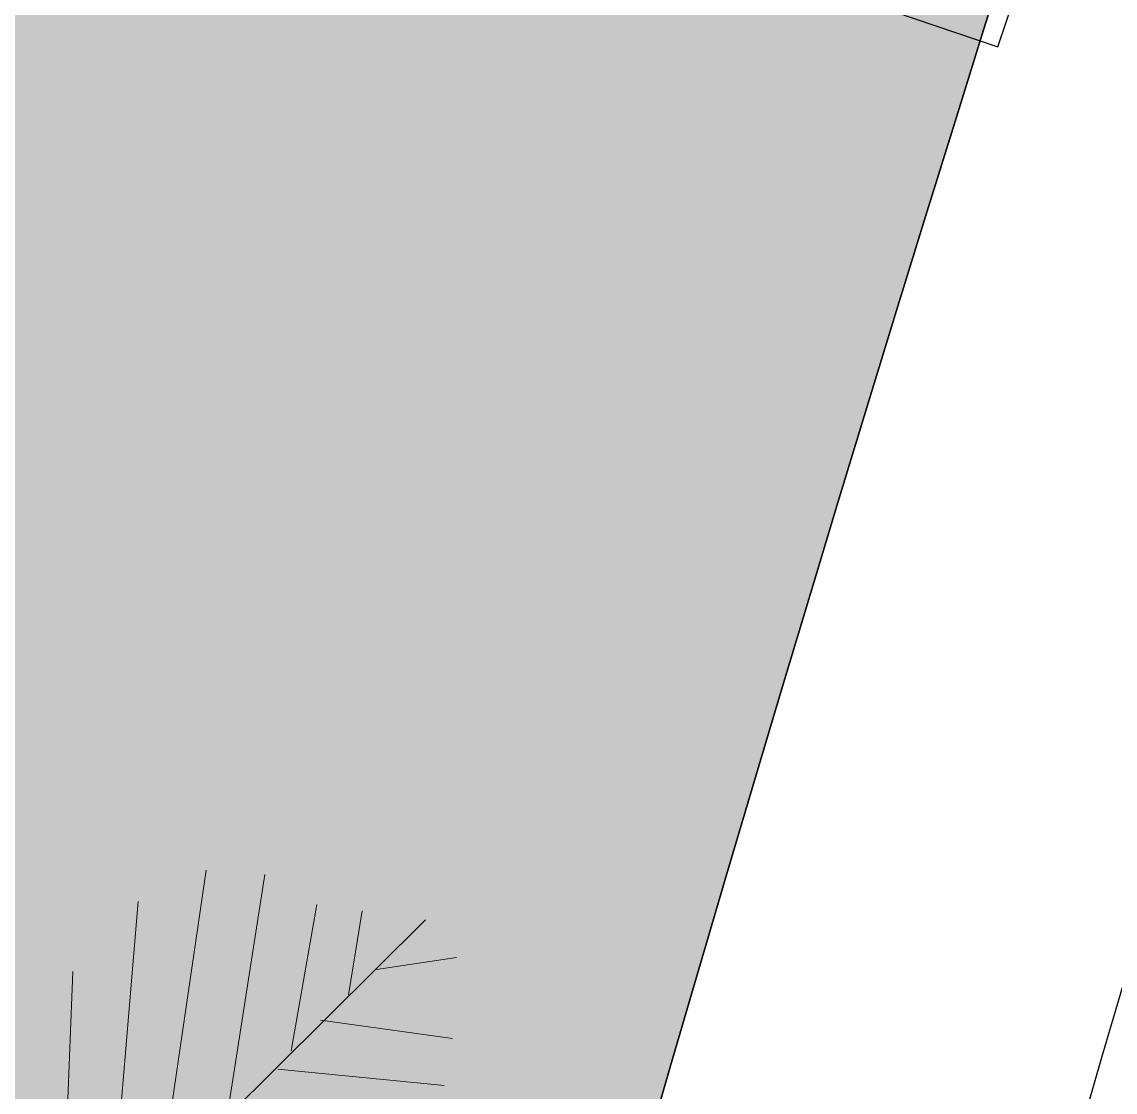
# Model space of a CAD drawing. Header units: millimetres. Extents: x -4 to 161, y -89 to 328.
# Drawn here: x 25.869 to 29.057, y 29.142 to 32.265 of the extents above; entities that cross this region are included whole.
import ezdxf

# ---------------------------------------------------------------- set-up
doc = ezdxf.new("R2010")
doc.units = ezdxf.units.MM
doc.layers.add('areas verdes', color=70, linetype='Continuous', lineweight=0)
doc.layers.add('Grama Zoysa', color=84, linetype='Continuous')
doc.layers.add('PISO', color=8, linetype='Continuous')
doc.styles.add('ATTR', font='romans.shx', dxfattribs={"width": 0.8, "height": 19.23076855468377})

# ---------------------------------------------------------------- blocks, each defined once
blk = doc.blocks.new('PALM')
for p, q in [((-336.1499999999978, -284.4500000000096), (-218.4249999999906, -818.5250000000053)), ((-426.724999999999, -377.3500000000013), (-318.0250000000001, -1004.300000000006)), ((-517.2749999999951, -458.6250000000007), (-444.825000000003, -1108.800000000008)), ((-562.5, -487.5), (-937.5, -1125)), ((-625.9500000000003, -597.9500000000087), (-571.6250000000059, -1132.025000000004)), ((-707.4749999999995, -725.6500000000017), (-1069.724999999994, -783.7000000000046)), ((-725.5750000000035, -772.1000000000004), (-698.4000000000037, -1097.175000000004)), ((-770.8499999999958, -853.3749999999998), (-1060.674999999992, -888.2000000000062)), ((-816.1500000000046, -923.0250000000012), (-798.0249999999955, -1108.800000000008)), ((-861.424999999997, -992.7000000000078), (-1024.450000000002, -1062.350000000004))]:
    blk.add_line(p, q)
at = {"style": 'ATTR', "width": 0.8, "flags": 9}
blk.add_attdef('ESTCODE', (0, 0), '', height=68.4375, dxfattribs=at)
blk = doc.blocks.new('ecaleras3')
at = {"layer": 'PISO'}
for p, q in [((351.9374484147584, 3696.147098357649), (351.2576206279776, 3694.809999191424)), ((354.6064032211492, 3694.790108775367), (351.9374484147584, 3696.147098357649))]:
    blk.add_line(p, q, dxfattribs=at)

msp = doc.modelspace()

# ---------------------------------------------------------------- hatches: boundary and pattern name
at = {"layer": 'Grama Zoysa'}
h = msp.add_hatch(dxfattribs=at)
h.set_pattern_fill('AR-CONC', color=256, scale=0.011)
h.set_pattern_definition([(49.99999999999999, (1343.080654041705, -3656.026084972169), (2.004031358956044, -0.1753299409279339), [0.20955, -2.30505]), (355, (1343.080654041705, -3656.026084972169), (-0.3876776356746627, 2.101625297629386), [0.16764, -1.84404642587]), (100.4514447, (1343.247656118705, -3656.040695760669), (1.616353717993886, 1.926295271034146), [0.1780900968, -1.958992690599999]), (46.18420000000002, (1343.080654041705, -3655.46728497217), (2.981869449813429, -0.4624656072599986), [0.3143249999999993, -3.457574999999995]), (96.63555760999992, (1343.329142941705, -3655.50582347217), (2.611445474566533, 2.721687370574937), [0.26713525454, -2.93849168976]), (351.1841511700001, (1343.080654041705, -3655.46728497217), (2.611445474714747, 2.721687370440859), [0.25145963777, -2.76605705112]), (21, (1343.360054041706, -3655.606984972169), (1.667758303960457, -1.124917180057964), [0.20955, -2.30505]), (326.0000000000001, (1343.360054041706, -3655.606984972169), (0.6798223118241178, 2.026067627345512), [0.16764, -1.84404]), (71.45144499999999, (1343.499033900305, -3655.70072807107), (2.347580612065877, 0.9011504577449576), [0.1780900968, -1.9589893136]), (37.50000000000001, (1343.080654041705, -3656.026084972169), (0.03397463575650998, 0.9301054276046842), [0, -1.821688, 0, -1.87198, 0, -1.851025]), (7.499999999999999, (1343.080654041705, -3656.026084972169), (0.7350162876133631, 1.101986322999315), [0, -1.067308, 0, -1.779778, 0, -0.705485]), (327.5, (1342.457592041706, -3656.026084972169), (1.491496546835585, -0.06301618391940787), [0, -0.6985, 0, -2.17932, 0, -2.89179]), (317.5, (1342.178192041705, -3656.026084972169), (1.629420995246198, 0.2796914013666633), [0, -0.9080499999999999, 0, -1.447292, 0, -2.05359])])
edge = h.paths.add_edge_path()
edge.add_line((30.54998056659133, 56.53001073932865), (20.57505774190304, 25.55684067450557))
edge.add_arc((42.30607124041612, 18.55835837203961), 22.83014897477646, 162.148823359984, 211.9677609143426)
edge.add_arc((177.9446517925908, -14.50695129119311), 156.4195598854403, 145.3703400093071, 172.29260377344, ccw=False)
edge.add_arc((-104.864127558782, 216.9797698762136), 209.955009195958, 310.16322118146655, 317.220040981666, ccw=False)

# ---------------------------------------------------------------- linework, layer by layer
msp.add_lwpolyline([(30.54998056659133, 56.53001073932865), (20.57505774190304, 25.55684067450557, 0.2208659446579239), (22.93820257551488, 6.47111858829976, -0.118013873575855), (49.23602047797158, 74.38155718921871, -0.03080091976099943), (30.54998056659224, 56.5300107393291, 0.4587471940637197)], format="xyb", dxfattribs=at)
at = {"layer": 'PISO'}
for radius, start, end in [(155.2195598854441, 138.5052572290532, 172.5644344484147), (156.4195598854441, 145.370340009319, 172.2926037734447)]:
    msp.add_arc((177.9446517925944, -14.50695129119504), radius, start, end, dxfattribs=at)

# ---------------------------------------------------------------- block references
at = {"rotation": 188.1800608538627}
msp.add_blockref('ecaleras3', (-148.8324394195115, 3740.809092086087), dxfattribs=at)
at = {"layer": 'areas verdes', "xscale": 0.001329590027986048, "yscale": 0.001327304261621975, "zscale": 0.001329590027986048, "rotation": 165.2942889304063}
msp.add_blockref('PALM', (25.46143685130028, 28.51650228701556), dxfattribs=at)

doc.saveas('drawing.dxf')
